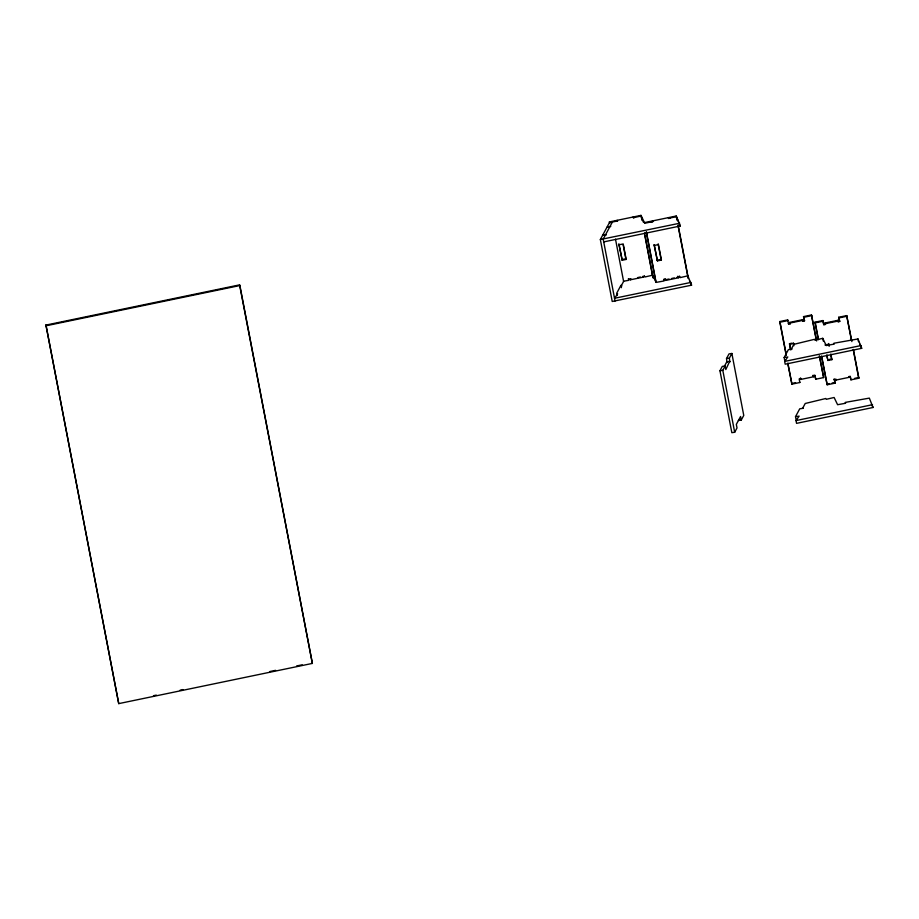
<?xml version="1.0" encoding="UTF-8"?>
<svg xmlns="http://www.w3.org/2000/svg" width="919" height="919" viewBox="0 0 919 919"><rect width="100%" height="100%" fill="white"/><g stroke="black" fill="none" stroke-linecap="round" stroke-linejoin="round"><path stroke-width="1.38" d="M676.958 277.366L679.612 276.814L680.014 277.653L687.86 275.815L691.57 285.177L612.226 301.478L600.348 239.526L609.423 222.674L612.261 222.26M612.387 222.03L603.186 239.112L615.075 301.064M617.66 293.839L614.535 298.273L691.031 282.397M621.899 285.958L621.336 285.637L623.737 281.191L628.906 280.306L628.504 279.479L631.146 278.928M738.416 420.477L741.254 420.063L740.576 416.502L736.326 424.383L737.015 427.944L734.683 432.275L731.834 432.677L719.956 370.736L722.288 366.405L725.137 365.992L725.815 369.553L729.675 361.339L726.837 361.741L724.31 366.417M726.837 361.741L726.975 362.523L726.527 358.525L729.031 353.884L731.869 353.47L743.758 415.422L741.254 420.063M734.683 432.275L722.805 370.323L725.137 365.992M729.675 361.339L729.824 362.109L729.376 358.111L731.869 353.47M784.16 357.502L788.399 349.622L792.029 349.094L791.477 348.772L793.878 344.326L814.51 339.329L814.912 340.156L822.758 338.33L826.25 345.544L834.268 344.085L833.866 343.246L857.99 338.962L861.7 348.324L785.205 364.2L784.665 361.42L787.79 356.974L784.16 357.502L784.688 360.282M795.509 416.663L799.748 408.783L803.378 408.254L802.827 407.944L805.216 403.487L825.859 398.49L826.261 399.317L834.107 397.49L837.6 404.716L845.618 403.246L845.216 402.407L869.34 398.122L873.05 407.485L796.555 423.36L796.015 420.58L799.139 416.135L795.509 416.663L796.038 419.443M45.95 325.085L239.572 284.879L239.893 285.533L312.368 663.415L118.735 703.621L45.95 325.085L118.735 703.621M46.26 325.74L239.893 285.533M652.708 221.605L644.77 223.248L640.968 215.379L609.217 221.973L609.538 222.616L617.476 220.974M633.34 217.677L641.278 216.022L642.082 220.25M644.46 222.605L676.2 216.011L680.221 226.017L603.726 241.904M668.572 218.308L676.51 216.654L680.221 226.017M679.692 223.237L600.348 239.526M619.222 244.764L623.197 243.937L626.161 259.422L622.197 260.249L618.912 244.109L622.197 260.249M654.466 245.396L658.429 244.569L661.404 260.054L657.43 260.881L654.144 244.741L657.43 260.881M621.887 259.595L625.85 258.779L626.161 259.422M657.119 260.226L661.083 259.411L661.404 260.054M637.706 277.572L640.405 277.01M644.541 276.056L642.955 276.389L643.105 277.17L630.4 279.801L630.089 279.146M663.587 279.342L665.172 279.008L665.643 280.433L678.337 277.802L677.877 276.378L678.337 277.802M663.897 279.985L665.494 279.663M678.188 277.021L679.773 276.688L679.463 276.045M663.736 280.111L669.032 279.02M671.674 278.468L674.316 277.917M644.368 276.182L644.77 277.021L652.628 275.183L656.12 282.409L664.138 280.938M779.726 321.558L787.663 319.915L787.974 320.559L780.036 322.213L779.726 321.558L786.204 355.354M789.926 323.143L788.341 323.477L788.651 324.12L790.248 323.798L789.777 322.374L802.482 319.732L802.942 321.156L804.527 320.823L803.528 316.618L811.466 314.964L816.635 340.96M803.528 316.618L803.849 317.262L811.776 315.619M789.777 322.374L790.099 323.017L802.792 320.386L802.942 321.156M802.62 320.501L804.217 320.18M818.197 339.088L814.958 322.19L822.896 320.547L823.895 324.752L825.48 324.43L825.009 323.006L837.714 320.363L838.174 321.788L839.759 321.455L838.76 317.25L846.698 315.596L851.879 341.592M814.958 322.19L815.268 322.845L823.206 321.19M839.081 317.894L847.008 316.251M822.896 320.547L823.573 324.108L825.159 323.775L825.48 324.43M825.331 323.649L839.449 320.811L839.759 321.455M792.063 343.155L789.421 343.706L790.501 349.335M793.694 343.522L789.731 344.349L790.811 349.978M824.963 344.981L828.927 344.154M784.665 361.42L861.172 345.533M831.902 359.651L831.592 358.996L827.617 359.823L827.939 360.466L831.902 359.651L830.822 354.01M813.602 376.756L813.143 375.331L813.602 376.756L800.909 379.398L800.759 378.617L799.174 378.95L799.852 382.511L791.914 384.153L787.824 363.798M813.453 375.986L815.038 375.653L815.727 379.214L823.665 377.571L819.61 356.446M792.925 383.234L795.567 382.683M821.437 355.975L827.157 384.785L835.084 383.143L834.096 378.927L834.406 379.581L835.991 379.248L836.141 380.029L848.834 377.387L848.685 376.618L850.27 376.285L850.96 379.846L858.897 378.203L853.498 350.036M826.836 384.142L829.478 383.591M832.132 383.039L834.774 382.488M854.613 378.375L858.576 377.548L858.897 378.203M796.015 420.58L872.51 404.693M153.496 695.694L156.31 695.109M180.158 690.158L182.961 689.572M269.956 671.502L275.574 670.342M296.619 665.965L302.225 664.805M609.998 226.476L610.779 226.361L606.919 227.315M602.68 235.195L606.31 234.678L605.288 235.218M726.527 358.525L729.376 358.111M719.956 370.736L722.805 370.323M859.587 343.936L861.7 348.324M838.174 321.788L837.714 320.363M871.465 404.199L873.05 407.485M850.96 379.846L850.19 376.824M823.573 324.108L823.895 324.752M835.831 379.375L836.141 380.029M802.482 319.732L802.792 320.386M823.665 377.571L819.3 355.802M815.727 379.214L814.728 374.998M800.759 378.617L800.449 377.973L800.909 379.398M799.541 381.856L799.852 382.511M670.158 217.975L668.664 218.492L668.262 217.654M689.445 280.8L691.57 285.177M652.387 220.951L652.789 221.778L651.111 221.927M658.429 244.569L658.119 243.914L661.083 259.411M641.807 218.814L643.553 222.421M665.643 280.433L665.172 279.008M634.926 217.343L633.432 217.86L633.03 217.022M652.846 277.331L653.156 277.975L644.518 232.921M617.154 220.319L617.557 221.146L615.879 221.295M642.783 276.516L643.105 277.17M628.355 278.71L628.665 279.353M312.368 663.415L239.572 284.879M857.99 338.962L858.53 341.742M846.698 315.596L851.293 339.536M853.177 349.392L858.576 377.548M838.76 317.25L839.449 320.811M825.009 323.006L825.159 323.775M828.616 343.511L829.156 346.325M830.776 354.768L831.592 358.996M834.406 379.581L835.084 383.143M826.859 354.837L827.939 360.466M826.813 355.596L827.353 358.41M822.758 338.33L823.298 341.11M815.268 322.845L818.507 339.731M821.747 356.629L827.157 384.785M811.466 314.964L816.325 340.306M803.849 317.262L804.527 320.823M790.099 323.017L790.248 323.798M793.384 342.879L793.924 345.693M787.663 319.915L788.651 324.12M780.036 322.213L786.25 354.596M787.87 363.039L791.914 384.153M678.13 225.109L688.388 278.606M676.2 216.011L677.004 220.227M678.084 225.867L688.078 277.952M646.39 231.703L656.109 282.386M646.344 232.45L655.798 281.731M640.968 215.379L641.508 218.194M644.747 235.092L652.57 275.918M630.25 279.031L630.4 279.801M623.151 244.695L625.85 258.779M615.5 239.158L623.599 281.398M621.416 287.67L620.957 285.292L616.718 293.172L617.177 295.55"/></g></svg>
